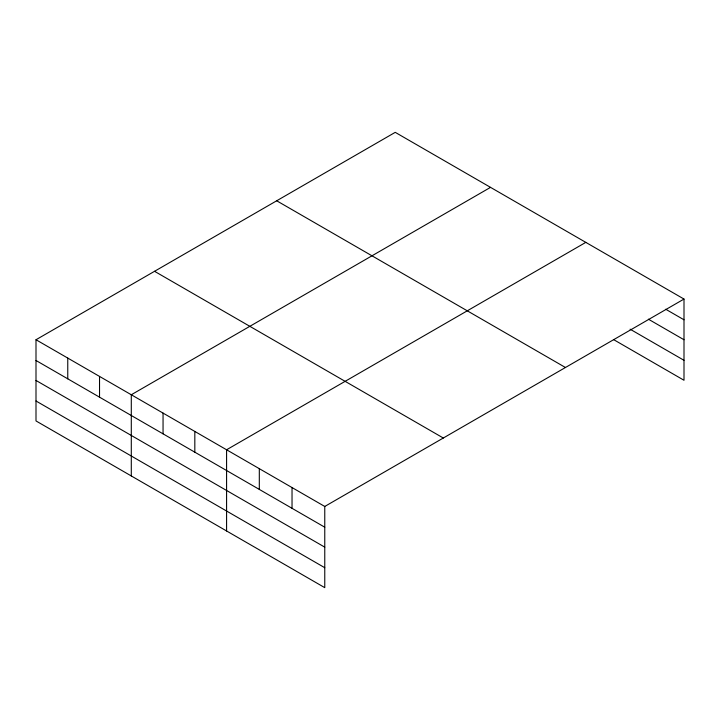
<?xml version="1.0" encoding="UTF-8"?>
<svg xmlns="http://www.w3.org/2000/svg" width="720" height="720" viewBox="0 0 720 720"><rect width="100%" height="100%" fill="white"/><g stroke="black" fill="none" stroke-linecap="round" stroke-linejoin="round"><path stroke-width="1.08" d="M36 339.741L324.765 506.457L324.765 587.655L36 420.939L36 339.741L395.235 132.345L684 299.061L684 380.259L613.737 339.687M490.527 187.362L131.292 394.758L131.292 475.956M585.819 242.37L226.584 449.775L226.584 530.973M324.765 506.457L684 299.061M665.712 309.24L684 319.797M648.387 319.185L684 339.75M630.099 329.184L684 360.306M276.687 200.781L565.452 367.497M154.548 271.305L443.313 438.021M36 360.486L324.765 527.202M36 380.439L324.765 547.155M36 400.995L324.765 567.711M292.032 487.566L292.032 508.302M259.308 468.675L259.308 489.411M194.823 431.442L194.823 452.178M163.053 413.1L163.053 433.836M99.531 376.425L99.531 397.161M67.761 358.083L67.761 378.828"/></g></svg>
